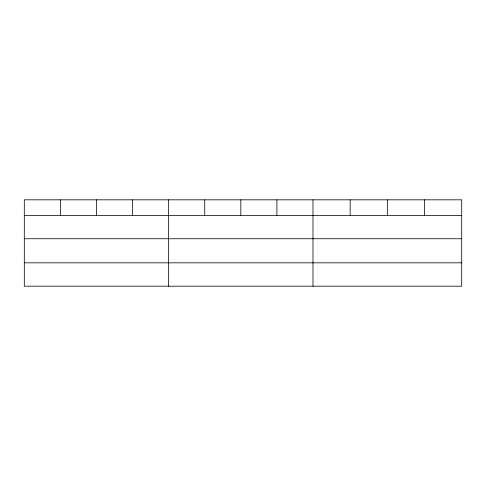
<?xml version="1.0" encoding="UTF-8"?>
<svg xmlns="http://www.w3.org/2000/svg" width="486" height="486" viewBox="0 0 486 486"><rect width="100%" height="100%" fill="white"/><g stroke="black" fill="none" stroke-linecap="round" stroke-linejoin="round"><path stroke-width="0.73" d="M461.7 238.748L461.7 199.813L24.3 199.813L24.3 286.187L461.7 286.187L461.7 238.748L24.3 238.748M24.3 215.377L461.7 215.377M24.3 262.823L461.7 262.823M424.521 199.813L424.521 215.377M387.342 199.813L387.342 215.377M350.163 199.813L350.163 215.377M312.984 199.813L312.984 286.187M276.899 199.813L276.899 215.377M240.813 199.813L240.813 215.377M204.728 199.813L204.728 215.377M168.642 199.813L168.642 286.187M132.556 199.813L132.556 215.377M96.471 199.813L96.471 215.377M60.386 199.813L60.386 215.377"/></g></svg>
